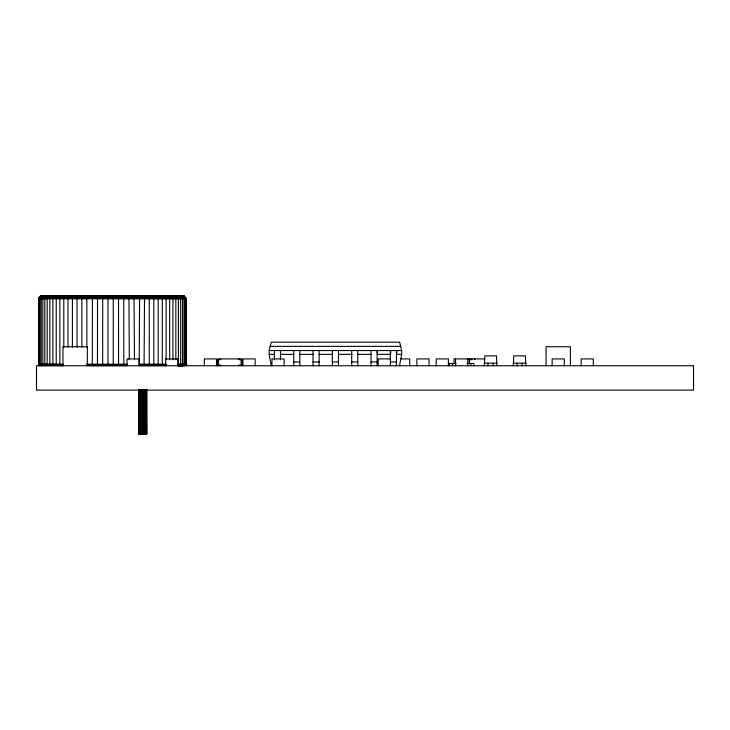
<?xml version="1.0" encoding="UTF-8"?>
<svg xmlns="http://www.w3.org/2000/svg" width="730" height="730" viewBox="0 0 730 730"><rect width="100%" height="100%" fill="white"/><g stroke="black" fill="none" stroke-linecap="round" stroke-linejoin="round"><path stroke-width="1.09" d="M180.529 295.769L181.25 296.535L180.109 297.293L179.507 296.535L177.207 297.293L175.008 296.535L173.64 297.293L172.28 296.535L169.442 297.293L169.241 296.535L164.661 297.293L162.306 296.535L159.341 297.293L158.456 296.535L153.546 297.293L150.061 296.535L147.323 297.293L145.562 296.535L133.873 297.293L131.154 296.535L126.783 297.293L126.126 296.535L119.537 297.293L115.888 296.535L112.228 297.293L110.732 296.535L110.741 295.778M90.675 295.769L90.602 297.293L95.411 296.535L97.683 297.293L100.466 296.535L100.594 295.769M95.411 296.535L95.584 295.769M184.48 296.152L184.562 297.293L186.141 298.552L38.644 298.552L38.781 364.763M113.26 365.666L113.25 297.293M139.202 365.666L139.567 298.816L139.01 297.293M143.089 433.958L143.883 434.222L143.874 389.455M51.355 295.769L50.753 296.271L50.972 297.293L53.555 296.535L55.142 297.293L56.703 296.535L59.896 297.293L63.82 296.535L65.189 297.293L67.762 296.535L70.974 297.293L76.303 296.535L77.17 297.293L80.866 296.535L81.194 295.769M76.303 296.535L76.687 295.769M142.177 433.958L141.885 389.455M144.905 389.455L144.905 433.465L144.796 434.049L143.956 433.958M67.762 296.535L68.228 295.769M63.82 296.535L64.331 295.769M56.703 296.535L57.287 295.769M53.555 296.535L54.175 295.769M146.429 433.465L146.182 434.131L145.033 434.222M178.394 364.507C199.226 361.77 174.835 369.754 178.421 364.243L178.421 298.816L177.052 297.293M44.831 295.769L44.128 296.398L44.567 297.293L46.674 295.769M146.63 389.455L146.694 433.465L145.644 434.222M41.391 295.769L40.688 296.271L40.926 297.293L42.185 295.769M146.694 433.465L145.754 434.222L146.146 389.455M186.168 298.816L186.013 298.296L38.644 298.552L186.168 298.816L186.077 364.507M40.488 296.271L40.223 297.293L40.314 296.042M146.429 389.455L146.529 433.465L145.982 434.186L146.767 433.465L146.767 389.455M484.364 365.757L484.775 355.875L496.427 355.875L496.847 365.757M513.345 365.757L513.765 355.875L525.417 355.875L525.828 365.757M183.723 295.778L184.544 296.152L184.562 297.293L184.152 296.535M144.394 389.455L144.138 433.958M118.57 365.666L118.525 297.293M399.52 365.757L401.683 354.351L401.683 350.546L399.629 342.178L271.213 342.178L269.16 350.546L269.16 354.351L271.323 365.757M105.64 295.778L104.919 297.293L100.466 296.535M140.744 297.293L140.644 295.778M142.049 434.049L142.332 389.455M146.027 434.222C149.677 431.813 134.092 433.948 140.808 434.231M38.708 298.552L38.827 298.05L186.013 298.296M40.214 296.398L184.544 296.152M41.437 296.535L42.386 297.293L43.335 295.769M177.207 297.293L177.39 296.271L176.742 295.769M142.825 389.455L142.615 433.958M59.896 297.293L60.672 295.769M144.339 434.049L144.056 434.049M165.208 365.739L166.057 364.763L139.539 364.763M181.25 296.535L182.317 297.293L182.6 296.271L181.907 295.769M185.557 364.763L185.101 365.401M143.107 434.049L143.345 389.455M40.643 296.535L40.205 297.293L40.205 296.535L184.644 296.535M123.808 365.739L123.762 297.293M38.891 298.05L40.469 297.293M107.976 297.293L107.958 365.739M183.85 295.814L184.343 296.535L183.805 297.293L182.929 295.769M55.69 296.042L56.146 295.769M52.66 296.042L53.135 295.769M144.704 434.186L144.084 434.231M49.932 296.042L50.434 295.769M47.523 296.042L48.043 295.769M45.442 296.042L45.981 295.769M144.075 365.666L144.504 298.816L143.846 297.293M43.709 296.042L44.256 295.769M42.322 296.042L42.887 295.769M45.981 296.535L47.432 297.293L48.855 295.769M41.291 296.042L41.866 295.769M40.615 296.042L41.199 295.769M185.101 365.666L185.894 365L178.239 365M153.546 297.293L154.358 296.535L153.921 295.769M144.44 434.222L144.212 434.222M145.097 434.186L145.37 389.455M70.974 297.293L72.352 295.769M40.478 295.951L40.962 295.769M39.228 297.648L184.909 297.311L185.84 298.816L185.84 364.243L184.836 365.666M40.524 295.869L184.471 296.042M145.453 434.186L145.79 389.455M102.72 297.293L102.684 365.739M164.661 297.293L165.911 296.535L165.445 295.778M182.317 297.293L183.677 296.535M148.637 365.739L149.267 364.243L149.267 298.816L148.509 297.293M119.537 297.293L121.034 296.535L120.952 295.778M179.717 365.666L180.648 364.243L180.648 298.816L179.242 297.293M153.136 365.739L153.838 364.243L153.838 298.816L152.981 297.293M184.124 365.666L185.11 364.243L185.11 298.816L183.613 297.293M40.652 297.293L39.146 298.816L39.146 364.243L40.132 365.666M42.386 297.293L44.11 296.535M157.406 365.739L158.182 364.243L158.182 298.816L157.242 297.293M97.519 297.293L97.464 365.739M80.866 296.535L83.74 297.293L85.866 295.769M161.439 365.739L162.288 364.243L162.288 298.816L161.257 297.293M133.873 297.293L136.081 296.535L135.88 295.778M92.391 297.293L92.318 365.739M181.323 365.739L182.509 364.243L182.509 298.816L181.067 297.293M182.783 365.739L184.006 364.243L184.006 298.816L182.527 297.293M40.205 297.311L38.955 298.816L38.955 364.243L39.712 365.557M87.381 297.293L86.852 298.816L86.852 347.316M47.432 297.293L50.708 296.535M82.49 297.293L81.87 298.816L81.87 347.316M77.772 297.293L77.042 298.816L77.042 347.316M73.228 297.293L72.407 298.816L72.407 347.316M68.903 297.293L67.99 298.816L67.99 347.316M64.806 297.293L63.802 298.816L63.802 347.316M104.919 297.293L110.732 296.535M60.964 297.293L59.878 298.816L59.878 364.243L60.772 365.739M57.396 297.293L56.237 298.816L56.237 364.243L57.195 365.739M83.74 297.293L90.438 296.535M54.12 297.293L52.889 298.816L52.889 364.243L53.701 365.666M51.155 297.293L49.859 298.816L49.859 364.243L50.708 365.666M48.518 297.293L47.167 298.816L47.167 364.243L48.052 365.666M46.218 297.293L44.822 298.816L44.822 364.243L45.744 365.666M44.275 297.293L42.842 298.816L42.842 364.243L43.782 365.666M42.696 297.293L41.227 298.816L41.227 364.243L42.194 365.666M41.482 297.293L39.995 298.816L39.995 364.243L40.971 365.666M40.643 295.814L184.143 295.814M40.186 296.271L184.599 296.271M40.15 296.398L184.635 296.398M39.383 297.493L185.402 297.493L185.894 298.05M39.165 297.648L185.621 297.648M38.973 297.831L185.812 297.831M270.182 346.358L400.66 346.358M269.16 350.546L401.683 350.546M269.16 354.351L274.407 354.351M280.493 354.351L293.734 354.351M299.82 354.351L313.435 354.351M319.11 354.351L332.734 354.351M338.41 354.351L352.033 354.351M357.709 354.351L371.333 354.351M401.683 354.351L396.737 354.351L396.737 350.546M390.413 358.914L378.24 358.914L378.24 365.757M400.88 358.914L409.731 358.914L409.731 365.757M484.811 358.914L454.014 358.914L454.014 363.476M293.734 361.961L299.82 361.961M313.051 361.961L319.138 361.961M332.378 361.961L338.464 361.961M351.705 361.961L357.791 361.961M371.023 361.961L377.109 361.961M390.349 361.961L396.436 361.961M484.136 363.175L497.066 363.175M513.126 363.175L526.056 363.175M456.186 363.476L449.443 363.476L449.443 365.757M467.054 363.476L473.788 363.476L473.788 365.757M62.826 364.243L38.617 364.243L62.835 364.507M86.852 364.243L127.175 364.243M139.567 364.243L166.121 364.243M178.421 364.243L186.168 364.243M86.861 364.507L127.175 364.507M139.558 364.507L166.102 364.507M62.88 364.763L38.891 365M86.879 364.763L127.157 364.763M178.339 364.763L186.077 364.763M62.962 365L38.827 365L39.447 365.557M86.925 365L127.139 365M139.494 365L165.975 365M63.063 365.219L38.973 365.219L39.685 365.666M86.97 365.219L127.102 365.219M139.439 365.219L165.865 365.219M178.102 365.219L185.812 365.219M39.165 365.401L63.191 365.401M87.034 365.401L127.066 365.401M139.366 365.401L165.728 365.401M177.928 365.401L185.621 365.401M39.383 365.557L63.337 365.557M87.116 365.557L127.02 365.557M139.293 365.557L165.564 365.557M138.837 433.465L146.748 433.602M138.864 433.729L146.721 433.729M138.846 433.602L146.657 433.848M138.937 433.848L146.584 433.958M138.837 389.455L138.901 433.602L139.211 434.131L146.383 434.131M183.394 295.769L183.951 295.778M182.6 295.769L183.175 296.042M184.325 297.293L184.836 297.384M140.68 433.465L141.775 433.958M141.164 389.455L141.62 434.231L141.492 389.455M140.078 434.222L139.211 434.131M181.451 295.769L182.016 296.042M139.047 389.455L139.047 433.465L139.594 434.186L139.056 433.958M179.954 295.769L180.502 296.042M178.804 295.769L179.507 296.535M178.111 295.769L178.649 296.042M175.93 295.769L176.45 296.042M174.351 295.769L175.008 296.535M173.43 295.769L173.922 296.042M174.525 297.293L175.839 298.816L175.839 359.726M171.65 295.769L172.28 296.535M170.61 295.769L171.085 296.042M171.669 297.293L172.919 298.816L172.919 359.726M168.639 295.769L169.241 296.535M168.493 297.293L169.67 298.816L169.67 359.726M165.017 297.293L166.121 298.816L166.121 359.726M161.786 295.769L162.306 296.535M157.972 295.769L158.456 296.535M149.659 295.769L150.061 296.535M145.215 295.769L145.562 296.535M184.398 297.311L184.891 297.493M140.707 389.455L140.717 433.602L141.538 434.186M140.753 433.465L141.419 434.222L140.917 433.465L140.817 389.455M134.037 297.293L134.493 359.726M141.182 434.231L140.817 433.465M130.953 295.769L131.154 296.535M128.945 297.293L129.292 359.726M125.98 295.769L126.126 296.535M141.018 433.465L141.383 434.186L141.018 389.455M139.987 434.186L139.622 389.455M139.211 434.049L139.676 434.231L139.293 389.455M140.315 434.186L140.014 389.455M185.101 297.648L185.557 298.296M140.689 434.186L140.461 389.455M184.343 296.535L184.562 297.293L184.581 296.535M115.86 295.778L115.888 296.535M40.205 296.535L40.223 297.293M593.308 365.757L593.308 358.914L581.135 358.914L581.135 365.757M570.404 365.757L570.404 346.741L546.067 346.741L546.067 365.757M564.317 365.757L564.317 358.914L552.145 358.914L552.145 365.757M522.178 363.175L522.178 365.757M517.004 363.175L517.004 365.757M493.188 363.175L493.188 365.757M488.014 363.175L488.014 365.757M474.856 358.914L474.856 359.671M471.808 358.914L471.808 359.671L469.527 359.671L469.527 363.932M470.75 363.476L470.75 365.757M469.226 358.914L469.226 363.476M467.702 358.914L467.702 365.757M455.529 358.914L455.529 365.757M452.49 363.476L452.49 365.757M448.384 365.757L448.384 358.914L436.212 358.914L436.212 365.757M429.058 365.757L429.058 358.914L416.885 358.914L416.885 365.757M396.436 350.546L396.436 365.757M390.65 350.546L390.65 354.351L377.419 354.351L377.419 350.546M390.349 350.546L390.413 365.757M377.109 350.546L377.109 365.757M371.023 350.546L371.023 365.757M357.791 350.546L357.791 365.757M351.705 350.546L351.705 365.757M338.464 350.546L338.464 365.757M332.378 350.546L332.378 365.757M319.138 350.546L319.138 365.757M313.051 350.546L313.051 365.757M299.82 350.546L299.82 365.757M293.734 350.546L293.734 365.757M284.134 365.757L284.134 358.914L271.962 358.914L271.962 365.757M280.493 350.546L280.493 359.835M274.407 350.546L274.407 359.835M255.144 365.757L255.144 358.914L242.971 358.914L242.971 365.757M241.904 365.757L241.904 358.914L217.567 358.914L217.567 365.757M238.865 358.914L238.865 359.671L241.146 359.671L241.146 365L238.865 365L238.865 365.757M220.606 358.914L220.606 359.671L218.325 359.671L218.325 365L220.606 365L220.606 365.757M216.5 365.757L216.5 358.914L204.327 358.914L204.327 365.757M177.855 365.757L177.855 358.914L165.683 358.914L165.683 365.757M139.202 365.757L139.202 358.914L127.029 358.914L127.029 365.757M87.317 365.757L87.317 346.741L62.972 346.741L62.972 365.757M693.5 365.757L36.5 365.757L36.5 390.103L693.5 390.103L693.5 365.757"/></g></svg>
